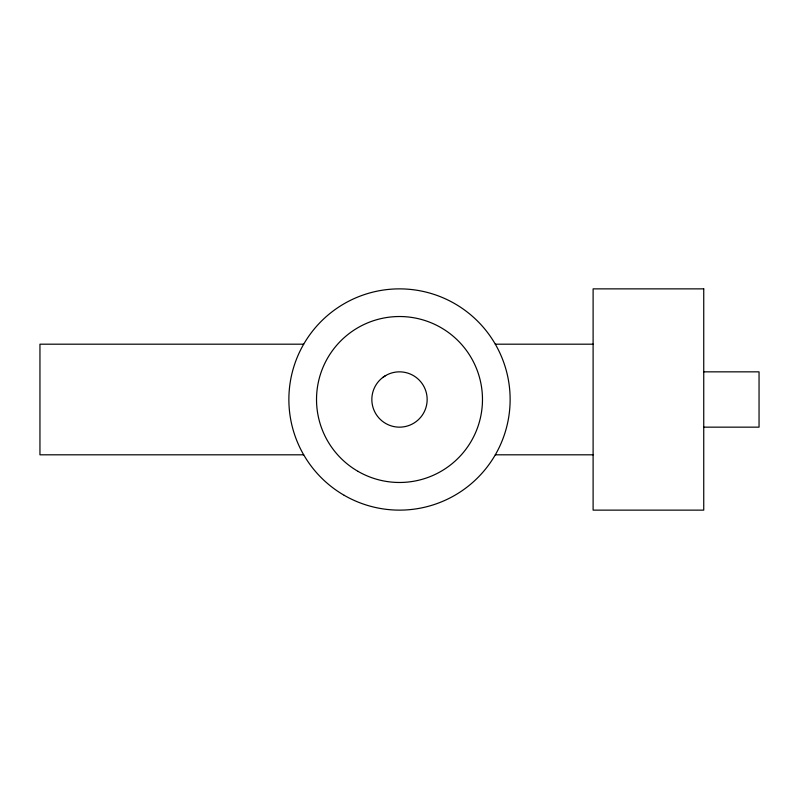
<?xml version="1.0" encoding="UTF-8"?>
<svg xmlns="http://www.w3.org/2000/svg" width="799" height="799" viewBox="0 0 799 799"><rect width="100%" height="100%" fill="white"/><g stroke="black" fill="none" stroke-linecap="round" stroke-linejoin="round"><path stroke-width="1.2" d="M382.661 377.557L385.667 375.55A27.655 27.655 0 0 1 427.155 399.5A27.655 27.655 0 0 1 385.667 423.45A27.655 27.655 0 0 1 385.667 375.55M303.69 344.189L39.95 344.189L39.95 454.811L303.69 454.811M495.31 344.189L593.108 344.189M703.739 371.845L759.05 371.845L759.05 427.155L703.739 427.155M495.31 454.811L593.108 454.811M703.739 288.868L593.108 288.868L593.108 510.132L703.739 510.132L703.739 288.868M344.189 495.31A110.632 110.632 0 0 0 510.132 399.5A110.632 110.632 0 0 0 344.189 303.69A110.632 110.632 0 0 0 344.189 495.31M358.012 471.36A82.976 82.976 0 0 0 482.476 399.5A82.976 82.976 0 0 0 358.012 327.64A82.976 82.976 0 0 0 358.012 471.36"/></g></svg>
